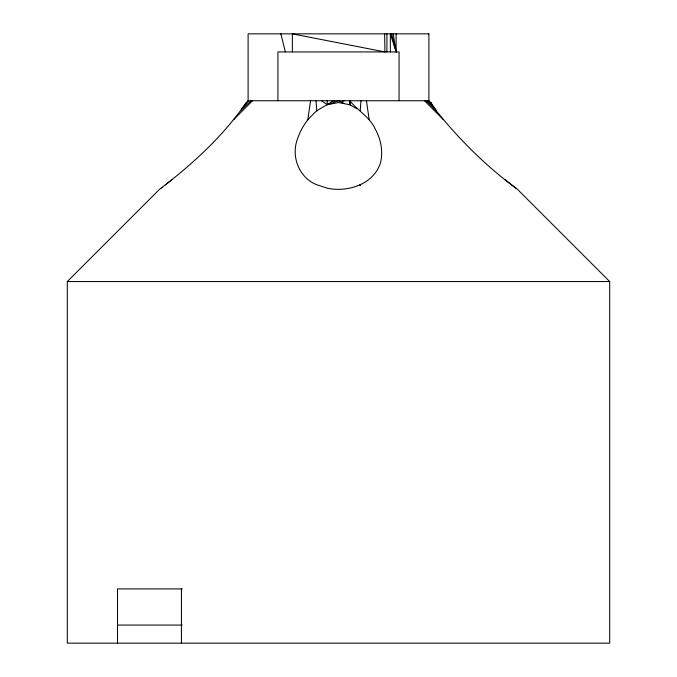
<?xml version="1.0" encoding="UTF-8"?>
<svg xmlns="http://www.w3.org/2000/svg" width="677" height="677" viewBox="0 0 677 677"><rect width="100%" height="100%" fill="white"/><g stroke="black" fill="none" stroke-linecap="round" stroke-linejoin="round"><path stroke-width="1.02" d="M386.914 51.934L386.939 33.85M356.94 108.76L349.73 104.723L349.831 100.746C357.668 110.673 369.608 116.782 375.092 128.757C380.863 139.098 383.385 151.496 380.415 163.115C373.323 184.499 347.741 192.496 327.304 188.214L316.227 184.533C299.733 177.712 291.762 158.452 296.585 141.628C299.657 131.651 304.709 122.08 312.478 114.972C317.894 108.405 326.509 106.213 332.822 100.746L334.717 101.347M360.198 110.791L360.985 100.746M307.815 119.711L310.565 100.746M246.293 102.557C223.385 135.815 193.275 163.47 161.346 187.935M241.833 108.76L248.281 100.746L245.48 103.64M242.163 108.312L245.59 104.876M428.854 101.406C454.25 134.486 483.7 164.629 517.49 189.34L609.698 281.547L609.698 643.15L67.302 643.15L67.302 281.547L159.51 189.34L162.116 187.343M233.582 119.711L252.521 100.746M240.479 110.791L250.939 100.746M165.332 184.88L172.22 179.464M342.283 101.347L344.178 100.746M67.302 281.547L609.698 281.547M182.274 588.914L117.502 588.914L117.502 643.15M117.502 625.074L182.274 625.074M349.73 104.723L338.5 102.557L327.27 104.723L321.558 100.746M344.348 103.505L338.5 100.746L327.27 104.723L327.169 100.746M359.529 185.117L360.359 185.659L360.282 184.88M516.018 188.214L504.78 179.464M426.061 100.746L436.521 110.791L430.707 102.557L432.18 104.732M427.297 100.746L434.727 108.151M424.479 100.746L443.418 119.711M428.896 101.457L430.31 102.887M431.486 103.589L428.719 100.746L431.511 103.632M391.636 33.85L396.121 51.934L396.121 33.85M280.879 33.85L285.364 51.934M393.244 33.85L396.121 51.934L390.35 33.85L390.35 51.934M366.435 100.746L369.185 119.711M349.831 100.746L350.364 105.045M316.015 100.746L316.802 110.791M384.638 33.85L384.917 51.934L292.362 33.85L292.362 51.934M399.066 100.746L399.066 51.926L277.934 51.934L277.934 100.746M181.428 588.914L181.428 643.15M428.896 33.85L248.104 33.85L248.104 100.746L428.896 100.746L428.896 33.85"/></g></svg>
